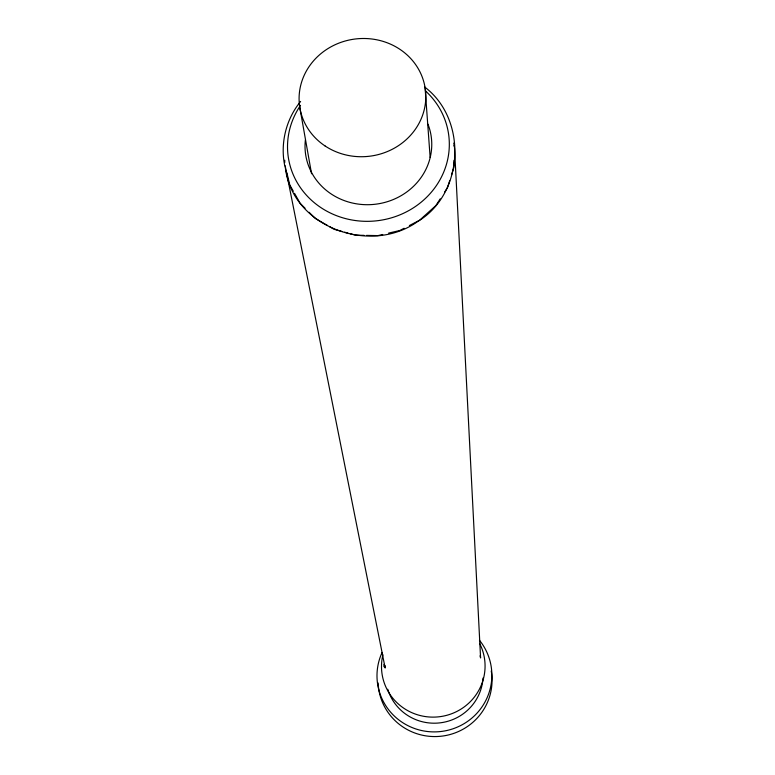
<?xml version="1.0" encoding="UTF-8"?>
<svg xmlns="http://www.w3.org/2000/svg" width="775" height="775" viewBox="0 0 775 775"><rect width="100%" height="100%" fill="white"/><g stroke="black" fill="none" stroke-linecap="round" stroke-linejoin="round"><path stroke-width="1.16" d="M284.745 162.537L284.754 160.212M454.063 160.347L453.859 167.497L451.486 175.005M385.233 665.793L385.156 668.031L285.152 165.831C290.644 226.726 369.956 255.74 417.657 221.534C464.186 193.779 467.713 119.476 424.671 87.003M449.684 180.74L447.504 187.637L444.627 192.064M440.239 198.817L435.792 205.646L419.517 220.284L409.384 225.535M300.613 101.477C286.072 119.04 280.133 143.23 284.716 165.559M404.095 228.276L399.784 230.504L388.585 233.12M382.743 234.486L377.977 235.6L366.478 235.397M364.076 235.348L355.589 235.203L350.339 233.759M342.317 231.56L334.199 229.342L329.549 226.668M344.604 232.19L348.043 233.13M327.525 225.506L315.28 218.453L309.128 212.292M305.069 208.233L300.138 203.292L294.51 193.314M293.328 191.222L289.782 184.934L286.866 172.748M454.16 145.448L454.46 146.62M480.054 655.795L480.587 657.956L454.518 147.822M299.722 107.057L311.56 173.765M453.801 143.104L454.441 147.269M425.068 87.527L430.144 157.49M479.609 643.386A51.799 50.792 -7.1 0 1 439.192 716.768A51.799 50.792 -7.1 0 1 382.918 654.739M383.925 666.684A49.367 48.418 -7.1 0 1 383.974 664.359M482.999 678.067A48.68 47.769 -7.1 0 1 439.977 722.862A48.68 47.769 -7.1 0 1 387.771 689.246M491.253 671.005A57.001 55.965 -7.1 0 1 440.897 736.25A57.001 55.965 -7.1 0 1 378.123 682.94M479.444 640.247A57.457 56.391 -7.1 0 1 476.761 713.426A57.457 56.391 -7.1 0 1 402.767 722.697A57.457 56.391 -7.1 0 1 382.104 652.453M427.974 124.184A63.434 59.317 -7.1 0 1 376.02 204.154A63.434 59.317 -7.1 0 1 305.379 140.013M425.456 90.888A80.978 75.727 -7.1 0 1 429.592 194.186A80.978 75.727 -7.1 0 1 319.833 206.886A80.978 75.727 -7.1 0 1 300.535 105.342M325.035 145.932A63.434 59.055 -7.1 0 0 425.446 102.959A63.434 59.055 -7.1 0 0 336.873 43.943A63.434 59.055 -7.1 0 0 325.035 145.932"/></g></svg>
